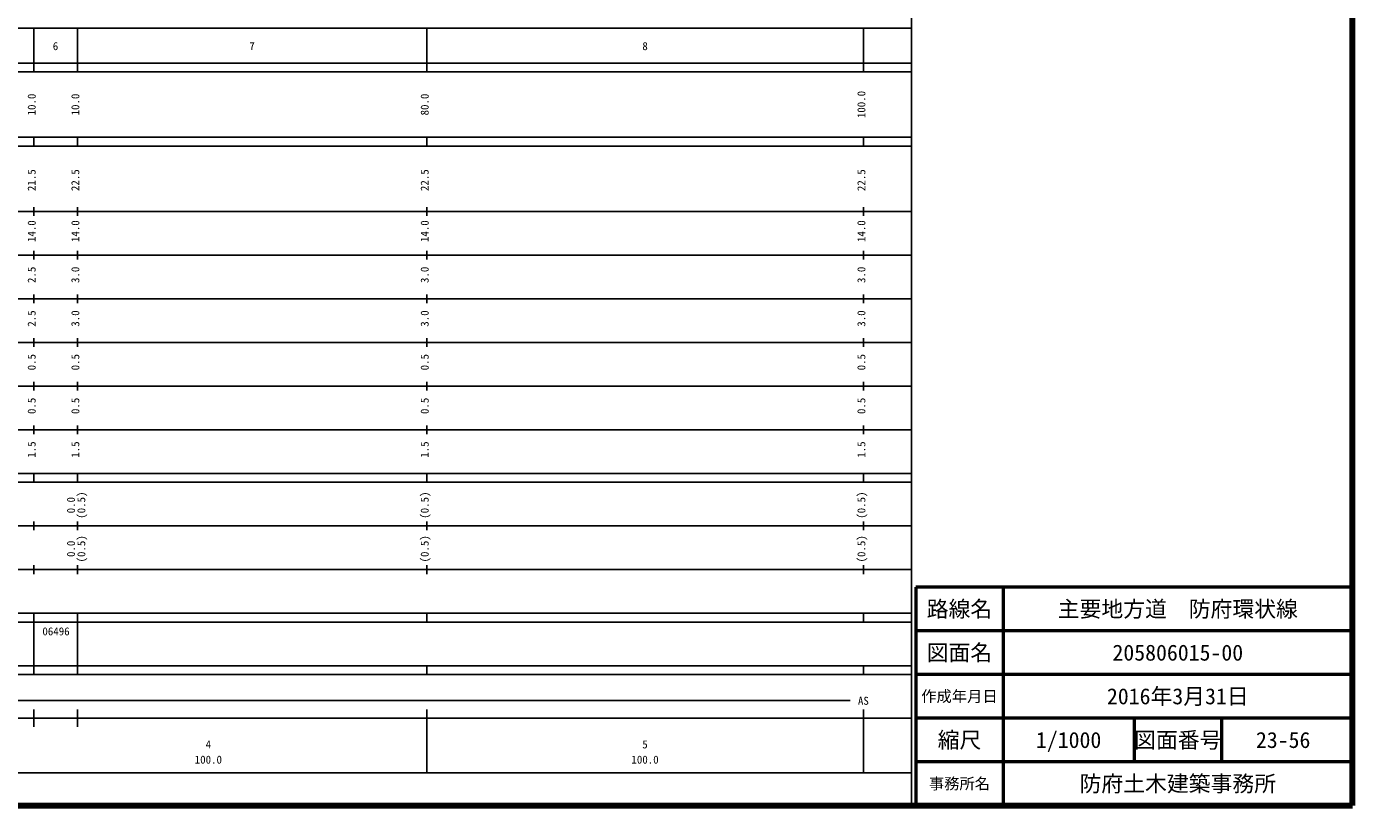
# Model space of a CAD drawing. Units: millimetres on the paper, enlarged 1000 times. Extents: x 40000 to 680000, y 20000 to 380000.
# Drawn here: x 376363 to 680000, y 20000 to 198357 of the extents above; entities that cross this region are included whole.
import ezdxf
from ezdxf.enums import TextEntityAlignment as Align

# ---------------------------------------------------------------- set-up
doc = ezdxf.new("R2010")
doc.units = ezdxf.units.MM
doc.header["$LTSCALE"] = 1000
for name, color, linetype, lineweight in [('M-TTL', 2, 'Continuous', 140), ('M-TTL-BAND', 7, 'Continuous', 25), ('M-TTL-FRAM', 2, 'Continuous', 50), ('M-TTL-LINE', 7, 'Continuous', 50)]:
    doc.layers.add(name, color=color, linetype=linetype, lineweight=lineweight)
doc.layers.add('M-TTL-TXT', color=7, linetype='Continuous')
doc.styles.add('ＭＳ ゴシック', font='')
doc.styles.get('ＭＳ ゴシック').set_extended_font_data('MS Gothic')

msp = doc.modelspace()

# ---------------------------------------------------------------- linework, layer by layer
at = {"layer": 'M-TTL'}
for p, q in [((680000, 20000), (680000, 380000)), ((40000, 20000), (680000, 20000))]:
    msp.add_line(p, q, dxfattribs=at)
at = {"layer": 'M-TTL-BAND'}
for p, q in [((579000, 20000), (579000, 370000)), ((68000, 198000), (579000, 198000)), ((378000, 188000), (378000, 198000)), ((388000, 188000), (388000, 198000)), ((468000, 188000), (468000, 198000)), ((568000, 188000), (568000, 198000)), ((40000, 190000), (579000, 190000)), ((40000, 188000), (579000, 188000)), ((40000, 173000), (579000, 173000)), ((40000, 171000), (579000, 171000)), ((378000, 171000), (378000, 173000)), ((388000, 171000), (388000, 173000)), ((468000, 171000), (468000, 173000)), ((568000, 171000), (568000, 173000)), ((40000, 156000), (579000, 156000)), ((378000, 155000), (378000, 157000)), ((388000, 155000), (388000, 157000)), ((468000, 155000), (468000, 157000)), ((568000, 155000), (568000, 157000)), ((46000, 146000), (579000, 146000)), ((378000, 145000), (378000, 147000)), ((388000, 145000), (388000, 147000)), ((468000, 145000), (468000, 147000)), ((568000, 145000), (568000, 147000)), ((378000, 135000), (378000, 137000)), ((388000, 135000), (388000, 137000)), ((468000, 135000), (468000, 137000)), ((568000, 135000), (568000, 137000)), ((52000, 136000), (579000, 136000)), ((46000, 126000), (579000, 126000)), ((378000, 125000), (378000, 127000)), ((388000, 125000), (388000, 127000)), ((468000, 125000), (468000, 127000)), ((568000, 125000), (568000, 127000)), ((52000, 116000), (579000, 116000)), ((378000, 115000), (378000, 117000)), ((388000, 115000), (388000, 117000)), ((468000, 115000), (468000, 117000)), ((568000, 115000), (568000, 117000)), ((378000, 105000), (378000, 107000)), ((388000, 105000), (388000, 107000)), ((468000, 105000), (468000, 107000)), ((568000, 105000), (568000, 107000)), ((46000, 106000), (579000, 106000)), ((40000, 96000), (579000, 96000)), ((378000, 94000), (378000, 96000)), ((388000, 94000), (388000, 96000)), ((468000, 94000), (468000, 96000)), ((568000, 94000), (568000, 96000)), ((40000, 94000), (579000, 94000)), ((49000, 84000), (579000, 84000)), ((378000, 83000), (378000, 85000)), ((388000, 83000), (388000, 85000)), ((468000, 83000), (468000, 85000)), ((568000, 83000), (568000, 85000)), ((40000, 74000), (579000, 74000)), ((378000, 73000), (378000, 75000)), ((388000, 73000), (388000, 75000)), ((468000, 73000), (468000, 75000)), ((568000, 73000), (568000, 75000)), ((40000, 64000), (579000, 64000)), ((378000, 62000), (378000, 64000)), ((388000, 62000), (388000, 64000)), ((468000, 62000), (468000, 64000)), ((568000, 62000), (568000, 64000)), ((40000, 62000), (579000, 62000)), ((378000, 52000), (378000, 62000)), ((388000, 52000), (388000, 62000)), ((40000, 52000), (579000, 52000)), ((378000, 50000), (378000, 52000)), ((388000, 50000), (388000, 52000)), ((468000, 50000), (468000, 52000)), ((568000, 50000), (568000, 52000)), ((40000, 50000), (579000, 50000)), ((71000, 44000), (565000, 44000)), ((40000, 40000), (579000, 40000)), ((378000, 38000), (378000, 42000)), ((388000, 38000), (388000, 42000)), ((468000, 27500), (468000, 42000)), ((568000, 27500), (568000, 42000)), ((68000, 27500), (579000, 27500))]:
    msp.add_line(p, q, dxfattribs=at)
at = {"layer": 'M-TTL-FRAM'}
for p, q in [((680000, 70000), (580000, 70000)), ((580000, 70000), (580000, 20000))]:
    msp.add_line(p, q, dxfattribs=at)
at = {"layer": 'M-TTL-LINE'}
for p, q in [((600000, 70000), (600000, 20000)), ((680000, 60000), (580000, 60000)), ((680000, 50000), (580000, 50000)), ((680000, 40000), (580000, 40000)), ((630000, 40000), (630000, 30000)), ((650000, 40000), (650000, 30000)), ((680000, 30000), (580000, 30000))]:
    msp.add_line(p, q, dxfattribs=at)

# ---------------------------------------------------------------- texts
at = {"layer": 'M-TTL-BAND', "style": 'ＭＳ ゴシック'}
for s, p in [('6', (383000, 192405)), ('7', (428000, 192405)), ('8', (518000, 192405)), ('AS', (568000, 42500)), ('4', (418000, 32523)), ('5', (518000, 32523)), ('100.0', (418000, 29033)), ('100.0', (518000, 29033))]:
    msp.add_text(s, height=1833, dxfattribs=at).set_placement(p, align=Align.BOTTOM_CENTER)
for s, p in [('10.0', (379000, 180500)), ('10.0', (389000, 180500)), ('80.0', (469000, 180500)), ('100.0', (569000, 180500)), ('21.5', (379000, 163174)), ('22.5', (389000, 163174)), ('22.5', (469000, 163174)), ('22.5', (569000, 163174)), ('14.0', (379000, 151500)), ('14.0', (389000, 151500)), ('14.0', (469000, 151500)), ('14.0', (569000, 151500)), ('2.5', (379000, 141500)), ('3.0', (389000, 141500)), ('3.0', (469000, 141500)), ('3.0', (569000, 141500)), ('2.5', (379000, 131500)), ('3.0', (389000, 131500)), ('3.0', (469000, 131500)), ('3.0', (569000, 131500)), ('0.5', (379000, 121500)), ('0.5', (389000, 121500)), ('0.5', (469000, 121500)), ('0.5', (569000, 121500)), ('0.5', (379000, 111500)), ('0.5', (389000, 111500)), ('0.5', (469000, 111500)), ('0.5', (569000, 111500)), ('1.5', (379000, 101500)), ('1.5', (389000, 101500)), ('1.5', (469000, 101500)), ('1.5', (569000, 101500)), ('(0.5)', (390370, 88764)), ('(0.5)', (469000, 88764)), ('(0.5)', (569000, 88764)), ('0.0', (388000, 88764)), ('0.0', (388000, 78764)), ('(0.5)', (390370, 78764)), ('(0.5)', (469000, 78764)), ('(0.5)', (569000, 78764))]:
    msp.add_text(s, height=1833, rotation=90, dxfattribs=at).set_placement(p, align=Align.BOTTOM_CENTER)
msp.add_text('06496', height=1833, dxfattribs=at).set_placement((380000, 58405), align=Align.BOTTOM_LEFT)
at = {"layer": 'M-TTL-TXT', "style": 'ＭＳ ゴシック'}
for s, height, p in [('路線名', 3666, (590000, 65000)), ('路線名', 3666, (590000, 65000)), ('主要地方道\u3000防府環状線', 3666, (640000, 65000)), ('図面名', 3666, (590000, 55000)), ('図面名', 3666, (590000, 55000)), ('205806015-00', 3666, (640000, 55000)), ('作成年月日', 2566, (590000, 45000)), ('作成年月日', 2566, (590000, 45000)), ('2016年3月31日', 3666, (640000, 45000)), ('縮尺', 3666, (590000, 35000)), ('縮尺', 3666, (590000, 35000)), ('1/1000', 3666, (615000, 35000)), ('図面番号', 3666, (640000, 35000)), ('図面番号', 3666, (640000, 35000)), ('23-56', 3666, (664125, 35000)), ('防府土木建築事務所', 3666, (640000, 25000)), ('事務所名', 2566, (590000, 25000)), ('事務所名', 2566, (590000, 25000))]:
    msp.add_text(s, height=height, dxfattribs=at).set_placement(p, align=Align.MIDDLE_CENTER)

doc.saveas('drawing.dxf')
